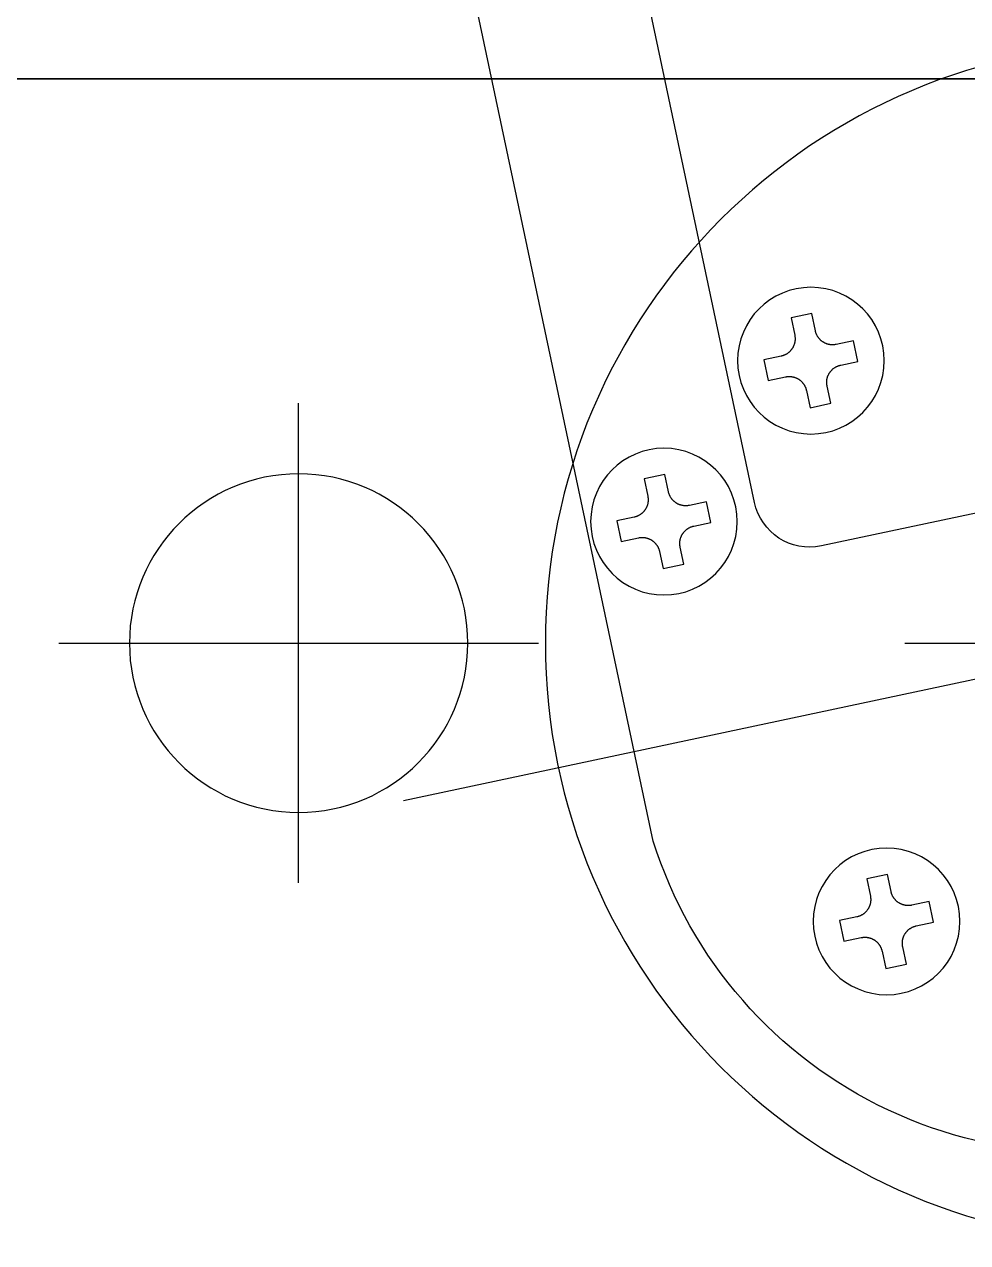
# Model space of a CAD drawing. Extents: x -668440 to 1010955, y -1678500 to 210463.
# Drawn here: x -629674 to -629005, y -896994 to -896130 of the extents above; entities that cross this region are included whole.
import ezdxf

# ---------------------------------------------------------------- set-up
doc = ezdxf.new("R2010")
doc.units = 0
doc.header["$MEASUREMENT"] = 0
doc.layers.get('0').update_dxf_attribs({"color": 3, "linetype": 'CONTINUOUS'})
for name, color, linetype in [('BOLT', 4, 'CONTINUOUS'), ('C400-R22-6M22_d', 7, 'CONTINUOUS'), ('chole', 7, 'CONTINUOUS'), ('cwr_d', 7, 'CONTINUOUS'), ('注記', 3, 'CONTINUOUS')]:
    doc.layers.add(name, color=color, linetype=linetype)

# ---------------------------------------------------------------- blocks, each defined once
blk = doc.blocks.new('tc02')
at = {"layer": '注記', "color": 4, "linetype": 'Continuous'}
for p, q in [((-18625.21, 32799.867), (-18623.71, 32799.867)), ((-18625.21, 32798.617), (-18625.21, 32799.867)), ((-18623.71, 32799.867), (-18623.71, 32798.617)), ((-18625.306, 32798.138), (-18625.294, 32798.167)), ((-18625.294, 32798.167), (-18625.283, 32798.196)), ((-18625.283, 32798.196), (-18625.273, 32798.225)), ((-18625.273, 32798.225), (-18625.264, 32798.254)), ((-18625.264, 32798.254), (-18625.256, 32798.283)), ((-18625.256, 32798.283), (-18625.248, 32798.313)), ((-18625.248, 32798.313), (-18625.241, 32798.343)), ((-18625.241, 32798.343), (-18625.234, 32798.373)), ((-18625.234, 32798.373), (-18625.229, 32798.403)), ((-18625.229, 32798.403), (-18625.224, 32798.434)), ((-18625.224, 32798.434), (-18625.22, 32798.464)), ((-18625.22, 32798.464), (-18625.216, 32798.494)), ((-18625.216, 32798.494), (-18625.214, 32798.525)), ((-18625.214, 32798.525), (-18625.212, 32798.556)), ((-18625.212, 32798.556), (-18625.211, 32798.586)), ((-18625.211, 32798.586), (-18625.21, 32798.617)), ((-18623.71, 32798.617), (-18623.71, 32798.586)), ((-18623.71, 32798.586), (-18623.709, 32798.556)), ((-18623.709, 32798.556), (-18623.707, 32798.525)), ((-18623.707, 32798.525), (-18623.704, 32798.494)), ((-18623.704, 32798.494), (-18623.701, 32798.464)), ((-18623.701, 32798.464), (-18623.697, 32798.434)), ((-18623.697, 32798.434), (-18623.692, 32798.403)), ((-18623.692, 32798.403), (-18623.686, 32798.373)), ((-18623.686, 32798.373), (-18623.68, 32798.343)), ((-18623.68, 32798.343), (-18623.673, 32798.313)), ((-18623.673, 32798.313), (-18623.665, 32798.283)), ((-18623.665, 32798.283), (-18623.657, 32798.254)), ((-18623.657, 32798.254), (-18623.647, 32798.225)), ((-18623.647, 32798.225), (-18623.637, 32798.196)), ((-18623.637, 32798.196), (-18623.627, 32798.167)), ((-18623.627, 32798.167), (-18623.615, 32798.138)), ((-18627.71, 32795.867), (-18627.71, 32797.367)), ((-18627.71, 32797.367), (-18626.46, 32797.367)), ((-18626.46, 32797.367), (-18626.43, 32797.367)), ((-18626.43, 32797.367), (-18626.399, 32797.368)), ((-18626.399, 32797.368), (-18626.368, 32797.37)), ((-18626.368, 32797.37), (-18626.338, 32797.373)), ((-18626.338, 32797.373), (-18626.307, 32797.376)), ((-18626.307, 32797.376), (-18626.277, 32797.38)), ((-18626.277, 32797.38), (-18626.247, 32797.385)), ((-18626.247, 32797.385), (-18626.216, 32797.391)), ((-18626.216, 32797.391), (-18626.187, 32797.397)), ((-18626.187, 32797.397), (-18626.157, 32797.404)), ((-18626.157, 32797.404), (-18626.127, 32797.412)), ((-18626.127, 32797.412), (-18626.097, 32797.421)), ((-18626.097, 32797.421), (-18626.068, 32797.43)), ((-18626.068, 32797.43), (-18626.039, 32797.44)), ((-18626.039, 32797.44), (-18626.01, 32797.45)), ((-18626.01, 32797.45), (-18625.982, 32797.462)), ((-18625.982, 32797.462), (-18625.954, 32797.474)), ((-18625.954, 32797.474), (-18625.926, 32797.487)), ((-18625.926, 32797.487), (-18625.898, 32797.5)), ((-18625.898, 32797.5), (-18625.871, 32797.514)), ((-18625.871, 32797.514), (-18625.844, 32797.529)), ((-18625.844, 32797.529), (-18625.818, 32797.545)), ((-18625.818, 32797.545), (-18625.792, 32797.561)), ((-18625.792, 32797.561), (-18625.766, 32797.577)), ((-18625.766, 32797.577), (-18625.741, 32797.595)), ((-18625.741, 32797.595), (-18625.716, 32797.613)), ((-18625.716, 32797.613), (-18625.691, 32797.631)), ((-18625.691, 32797.631), (-18625.667, 32797.65)), ((-18625.667, 32797.65), (-18625.644, 32797.67)), ((-18625.644, 32797.67), (-18625.621, 32797.69)), ((-18625.621, 32797.69), (-18625.598, 32797.711)), ((-18625.598, 32797.711), (-18625.576, 32797.733)), ((-18625.576, 32797.733), (-18625.555, 32797.755)), ((-18625.555, 32797.755), (-18625.534, 32797.777)), ((-18625.534, 32797.777), (-18625.514, 32797.8)), ((-18625.514, 32797.8), (-18625.494, 32797.824)), ((-18625.494, 32797.824), (-18625.475, 32797.848)), ((-18625.475, 32797.848), (-18625.456, 32797.872)), ((-18625.456, 32797.872), (-18625.438, 32797.897)), ((-18625.438, 32797.897), (-18625.421, 32797.922)), ((-18625.421, 32797.922), (-18625.404, 32797.948)), ((-18625.404, 32797.948), (-18625.388, 32797.974)), ((-18625.388, 32797.974), (-18625.373, 32798.001)), ((-18625.373, 32798.001), (-18625.358, 32798.028)), ((-18625.358, 32798.028), (-18625.344, 32798.055)), ((-18625.344, 32798.055), (-18625.33, 32798.082)), ((-18625.33, 32798.082), (-18625.318, 32798.11)), ((-18625.318, 32798.11), (-18625.306, 32798.138)), ((-18623.615, 32798.138), (-18623.603, 32798.11)), ((-18623.603, 32798.11), (-18623.591, 32798.082)), ((-18623.591, 32798.082), (-18623.577, 32798.055)), ((-18623.577, 32798.055), (-18623.563, 32798.028)), ((-18623.563, 32798.028), (-18623.548, 32798.001)), ((-18623.548, 32798.001), (-18623.533, 32797.974)), ((-18623.533, 32797.974), (-18623.517, 32797.948)), ((-18623.517, 32797.948), (-18623.5, 32797.922)), ((-18623.5, 32797.922), (-18623.483, 32797.897)), ((-18623.483, 32797.897), (-18623.465, 32797.872)), ((-18623.465, 32797.872), (-18623.446, 32797.848)), ((-18623.446, 32797.848), (-18623.427, 32797.824)), ((-18623.427, 32797.824), (-18623.407, 32797.8)), ((-18623.407, 32797.8), (-18623.387, 32797.777)), ((-18623.387, 32797.777), (-18623.366, 32797.755)), ((-18623.366, 32797.755), (-18623.344, 32797.733)), ((-18623.344, 32797.733), (-18623.322, 32797.711)), ((-18623.322, 32797.711), (-18623.3, 32797.69)), ((-18623.3, 32797.69), (-18623.277, 32797.67)), ((-18623.277, 32797.67), (-18623.254, 32797.65)), ((-18623.254, 32797.65), (-18623.229, 32797.631)), ((-18623.229, 32797.631), (-18623.205, 32797.613)), ((-18623.205, 32797.613), (-18623.18, 32797.595)), ((-18623.18, 32797.595), (-18623.155, 32797.577)), ((-18623.155, 32797.577), (-18623.129, 32797.561)), ((-18623.129, 32797.561), (-18623.103, 32797.545)), ((-18623.103, 32797.545), (-18623.077, 32797.529)), ((-18623.077, 32797.529), (-18623.05, 32797.514)), ((-18623.05, 32797.514), (-18623.023, 32797.5)), ((-18623.023, 32797.5), (-18622.995, 32797.487)), ((-18622.995, 32797.487), (-18622.967, 32797.474)), ((-18622.967, 32797.474), (-18622.939, 32797.462)), ((-18622.939, 32797.462), (-18622.91, 32797.45)), ((-18622.91, 32797.45), (-18622.882, 32797.44)), ((-18622.882, 32797.44), (-18622.853, 32797.43)), ((-18622.853, 32797.43), (-18622.823, 32797.421)), ((-18622.823, 32797.421), (-18622.794, 32797.412)), ((-18622.794, 32797.412), (-18622.764, 32797.404)), ((-18622.764, 32797.404), (-18622.734, 32797.397)), ((-18622.734, 32797.397), (-18622.704, 32797.391)), ((-18622.704, 32797.391), (-18622.674, 32797.385)), ((-18622.674, 32797.385), (-18622.644, 32797.38)), ((-18622.644, 32797.38), (-18622.613, 32797.376)), ((-18622.613, 32797.376), (-18622.583, 32797.373)), ((-18622.583, 32797.373), (-18622.552, 32797.37)), ((-18622.552, 32797.37), (-18622.522, 32797.368)), ((-18622.522, 32797.368), (-18622.491, 32797.367)), ((-18622.491, 32797.367), (-18622.46, 32797.367)), ((-18622.46, 32797.367), (-18621.21, 32797.367)), ((-18621.21, 32797.367), (-18621.21, 32795.867)), ((-18626.46, 32795.867), (-18627.71, 32795.867)), ((-18626.43, 32795.866), (-18626.46, 32795.867)), ((-18626.399, 32795.865), (-18626.43, 32795.866)), ((-18626.368, 32795.863), (-18626.399, 32795.865)), ((-18626.338, 32795.861), (-18626.368, 32795.863)), ((-18626.307, 32795.857), (-18626.338, 32795.861)), ((-18626.277, 32795.853), (-18626.307, 32795.857)), ((-18626.247, 32795.848), (-18626.277, 32795.853)), ((-18626.216, 32795.843), (-18626.247, 32795.848)), ((-18626.187, 32795.836), (-18626.216, 32795.843)), ((-18626.157, 32795.829), (-18626.187, 32795.836)), ((-18626.127, 32795.821), (-18626.157, 32795.829)), ((-18626.097, 32795.813), (-18626.127, 32795.821)), ((-18626.068, 32795.804), (-18626.097, 32795.813)), ((-18626.039, 32795.794), (-18626.068, 32795.804)), ((-18626.01, 32795.783), (-18626.039, 32795.794)), ((-18625.982, 32795.771), (-18626.01, 32795.783)), ((-18625.954, 32795.759), (-18625.982, 32795.771)), ((-18625.926, 32795.747), (-18625.954, 32795.759)), ((-18625.898, 32795.733), (-18625.926, 32795.747)), ((-18625.871, 32795.719), (-18625.898, 32795.733)), ((-18625.844, 32795.704), (-18625.871, 32795.719)), ((-18625.818, 32795.689), (-18625.844, 32795.704)), ((-18625.792, 32795.673), (-18625.818, 32795.689)), ((-18625.766, 32795.656), (-18625.792, 32795.673)), ((-18625.741, 32795.639), (-18625.766, 32795.656)), ((-18625.716, 32795.621), (-18625.741, 32795.639)), ((-18625.691, 32795.602), (-18625.716, 32795.621)), ((-18625.667, 32795.583), (-18625.691, 32795.602)), ((-18625.644, 32795.563), (-18625.667, 32795.583)), ((-18625.621, 32795.543), (-18625.644, 32795.563)), ((-18623.277, 32795.563), (-18623.3, 32795.543)), ((-18623.254, 32795.583), (-18623.277, 32795.563)), ((-18623.23, 32795.602), (-18623.254, 32795.583)), ((-18623.205, 32795.621), (-18623.23, 32795.602)), ((-18623.18, 32795.639), (-18623.205, 32795.621)), ((-18623.155, 32795.656), (-18623.18, 32795.639)), ((-18623.129, 32795.673), (-18623.155, 32795.656)), ((-18623.103, 32795.689), (-18623.129, 32795.673)), ((-18623.077, 32795.704), (-18623.103, 32795.689)), ((-18623.05, 32795.719), (-18623.077, 32795.704)), ((-18623.023, 32795.733), (-18623.05, 32795.719)), ((-18622.995, 32795.747), (-18623.023, 32795.733)), ((-18622.967, 32795.759), (-18622.995, 32795.747)), ((-18622.939, 32795.771), (-18622.967, 32795.759)), ((-18622.91, 32795.783), (-18622.939, 32795.771)), ((-18622.882, 32795.794), (-18622.91, 32795.783)), ((-18622.853, 32795.804), (-18622.882, 32795.794)), ((-18622.823, 32795.813), (-18622.853, 32795.804)), ((-18622.794, 32795.821), (-18622.823, 32795.813)), ((-18622.764, 32795.829), (-18622.794, 32795.821)), ((-18622.734, 32795.836), (-18622.764, 32795.829)), ((-18622.704, 32795.843), (-18622.734, 32795.836)), ((-18622.674, 32795.848), (-18622.704, 32795.843)), ((-18622.644, 32795.853), (-18622.674, 32795.848)), ((-18622.613, 32795.857), (-18622.644, 32795.853)), ((-18622.583, 32795.861), (-18622.613, 32795.857)), ((-18622.552, 32795.863), (-18622.583, 32795.861)), ((-18622.522, 32795.865), (-18622.552, 32795.863)), ((-18622.491, 32795.866), (-18622.522, 32795.865)), ((-18622.46, 32795.867), (-18622.491, 32795.866)), ((-18621.21, 32795.867), (-18622.46, 32795.867)), ((-18625.598, 32795.522), (-18625.621, 32795.543)), ((-18625.576, 32795.5), (-18625.598, 32795.522)), ((-18625.555, 32795.479), (-18625.576, 32795.5)), ((-18625.534, 32795.456), (-18625.555, 32795.479)), ((-18625.514, 32795.433), (-18625.534, 32795.456)), ((-18625.494, 32795.409), (-18625.514, 32795.433)), ((-18625.475, 32795.386), (-18625.494, 32795.409)), ((-18625.456, 32795.361), (-18625.475, 32795.386)), ((-18625.438, 32795.336), (-18625.456, 32795.361)), ((-18625.421, 32795.311), (-18625.438, 32795.336)), ((-18625.404, 32795.285), (-18625.421, 32795.311)), ((-18625.388, 32795.259), (-18625.404, 32795.285)), ((-18625.373, 32795.233), (-18625.388, 32795.259)), ((-18625.358, 32795.206), (-18625.373, 32795.233)), ((-18625.344, 32795.178), (-18625.358, 32795.206)), ((-18625.33, 32795.151), (-18625.344, 32795.178)), ((-18625.318, 32795.123), (-18625.33, 32795.151)), ((-18625.306, 32795.095), (-18625.318, 32795.123)), ((-18625.294, 32795.066), (-18625.306, 32795.095)), ((-18625.283, 32795.038), (-18625.294, 32795.066)), ((-18625.273, 32795.008), (-18625.283, 32795.038)), ((-18625.264, 32794.979), (-18625.273, 32795.008)), ((-18625.256, 32794.95), (-18625.264, 32794.979)), ((-18625.248, 32794.92), (-18625.256, 32794.95)), ((-18625.241, 32794.89), (-18625.248, 32794.92)), ((-18625.234, 32794.86), (-18625.241, 32794.89)), ((-18625.229, 32794.83), (-18625.234, 32794.86)), ((-18625.224, 32794.8), (-18625.229, 32794.83)), ((-18625.22, 32794.769), (-18625.224, 32794.8)), ((-18625.216, 32794.739), (-18625.22, 32794.769)), ((-18625.214, 32794.708), (-18625.216, 32794.739)), ((-18625.212, 32794.678), (-18625.214, 32794.708)), ((-18623.707, 32794.708), (-18623.709, 32794.678)), ((-18623.704, 32794.739), (-18623.707, 32794.708)), ((-18623.701, 32794.769), (-18623.704, 32794.739)), ((-18623.697, 32794.8), (-18623.701, 32794.769)), ((-18623.692, 32794.83), (-18623.697, 32794.8)), ((-18623.687, 32794.86), (-18623.692, 32794.83)), ((-18623.68, 32794.89), (-18623.687, 32794.86)), ((-18623.673, 32794.92), (-18623.68, 32794.89)), ((-18623.665, 32794.95), (-18623.673, 32794.92)), ((-18623.657, 32794.979), (-18623.665, 32794.95)), ((-18623.647, 32795.008), (-18623.657, 32794.979)), ((-18623.637, 32795.038), (-18623.647, 32795.008)), ((-18623.627, 32795.066), (-18623.637, 32795.038)), ((-18623.615, 32795.095), (-18623.627, 32795.066)), ((-18623.603, 32795.123), (-18623.615, 32795.095)), ((-18623.591, 32795.151), (-18623.603, 32795.123)), ((-18623.577, 32795.178), (-18623.591, 32795.151)), ((-18623.563, 32795.206), (-18623.577, 32795.178)), ((-18623.548, 32795.233), (-18623.563, 32795.206)), ((-18623.533, 32795.259), (-18623.548, 32795.233)), ((-18623.517, 32795.285), (-18623.533, 32795.259)), ((-18623.5, 32795.311), (-18623.517, 32795.285)), ((-18623.483, 32795.336), (-18623.5, 32795.311)), ((-18623.465, 32795.361), (-18623.483, 32795.336)), ((-18623.446, 32795.386), (-18623.465, 32795.361)), ((-18623.427, 32795.409), (-18623.446, 32795.386)), ((-18623.407, 32795.433), (-18623.427, 32795.409)), ((-18623.387, 32795.456), (-18623.407, 32795.433)), ((-18623.366, 32795.479), (-18623.387, 32795.456)), ((-18623.344, 32795.5), (-18623.366, 32795.479)), ((-18623.322, 32795.522), (-18623.344, 32795.5)), ((-18623.3, 32795.543), (-18623.322, 32795.522)), ((-18625.211, 32794.647), (-18625.212, 32794.678)), ((-18625.21, 32794.617), (-18625.211, 32794.647)), ((-18625.21, 32793.367), (-18625.21, 32794.617)), ((-18623.709, 32794.678), (-18623.71, 32794.647)), ((-18623.71, 32794.647), (-18623.71, 32794.617)), ((-18623.71, 32794.617), (-18623.71, 32793.367)), ((-18623.71, 32793.367), (-18625.21, 32793.367)), ((-18639.46, 32787.617), (-18639.46, 32677.617)), ((-18634.772, 32768.867), (-18633.272, 32768.867)), ((-18634.772, 32767.617), (-18634.772, 32768.867)), ((-18633.272, 32768.867), (-18633.272, 32767.617)), ((-18610.086, 32769.617), (-18623.46, 32769.617)), ((-18634.905, 32767.055), (-18634.892, 32767.082)), ((-18634.892, 32767.082), (-18634.879, 32767.11)), ((-18634.879, 32767.11), (-18634.867, 32767.138)), ((-18634.867, 32767.138), (-18634.855, 32767.167)), ((-18634.855, 32767.167), (-18634.845, 32767.196)), ((-18634.845, 32767.196), (-18634.835, 32767.225)), ((-18634.835, 32767.225), (-18634.825, 32767.254)), ((-18634.825, 32767.254), (-18634.817, 32767.283)), ((-18634.817, 32767.283), (-18634.809, 32767.313)), ((-18634.809, 32767.313), (-18634.802, 32767.343)), ((-18634.802, 32767.343), (-18634.796, 32767.373)), ((-18634.796, 32767.373), (-18634.79, 32767.403)), ((-18634.79, 32767.403), (-18634.785, 32767.434)), ((-18634.785, 32767.434), (-18634.781, 32767.464)), ((-18634.781, 32767.464), (-18634.778, 32767.494)), ((-18634.778, 32767.494), (-18634.775, 32767.525)), ((-18634.775, 32767.525), (-18634.773, 32767.556)), ((-18634.773, 32767.556), (-18634.772, 32767.586)), ((-18634.772, 32767.586), (-18634.772, 32767.617)), ((-18633.272, 32767.617), (-18633.271, 32767.586)), ((-18633.271, 32767.586), (-18633.27, 32767.556)), ((-18633.27, 32767.556), (-18633.268, 32767.525)), ((-18633.268, 32767.525), (-18633.266, 32767.494)), ((-18633.266, 32767.494), (-18633.262, 32767.464)), ((-18633.262, 32767.464), (-18633.258, 32767.434)), ((-18633.258, 32767.434), (-18633.253, 32767.403)), ((-18633.253, 32767.403), (-18633.248, 32767.373)), ((-18633.248, 32767.373), (-18633.241, 32767.343)), ((-18633.241, 32767.343), (-18633.234, 32767.313)), ((-18633.234, 32767.313), (-18633.226, 32767.283)), ((-18633.226, 32767.283), (-18633.218, 32767.254)), ((-18633.218, 32767.254), (-18633.209, 32767.225)), ((-18633.209, 32767.225), (-18633.199, 32767.196)), ((-18633.199, 32767.196), (-18633.188, 32767.167)), ((-18633.188, 32767.167), (-18633.177, 32767.138)), ((-18633.177, 32767.138), (-18633.165, 32767.11)), ((-18633.165, 32767.11), (-18633.152, 32767.082)), ((-18633.152, 32767.082), (-18633.138, 32767.055)), ((-18637.272, 32764.867), (-18637.272, 32766.367)), ((-18637.272, 32766.367), (-18636.022, 32766.367)), ((-18636.022, 32766.367), (-18635.991, 32766.367)), ((-18635.991, 32766.367), (-18635.96, 32766.368)), ((-18635.96, 32766.368), (-18635.93, 32766.37)), ((-18635.93, 32766.37), (-18635.899, 32766.373)), ((-18635.899, 32766.373), (-18635.869, 32766.376)), ((-18635.869, 32766.376), (-18635.838, 32766.38)), ((-18635.838, 32766.38), (-18635.808, 32766.385)), ((-18635.808, 32766.385), (-18635.778, 32766.391)), ((-18635.778, 32766.391), (-18635.748, 32766.397)), ((-18635.748, 32766.397), (-18635.718, 32766.404)), ((-18635.718, 32766.404), (-18635.688, 32766.412)), ((-18635.688, 32766.412), (-18635.659, 32766.421)), ((-18635.659, 32766.421), (-18635.629, 32766.43)), ((-18635.629, 32766.43), (-18635.601, 32766.44)), ((-18635.601, 32766.44), (-18635.572, 32766.45)), ((-18635.572, 32766.45), (-18635.543, 32766.462)), ((-18635.543, 32766.462), (-18635.515, 32766.474)), ((-18635.515, 32766.474), (-18635.487, 32766.487)), ((-18635.487, 32766.487), (-18635.46, 32766.5)), ((-18635.46, 32766.5), (-18635.432, 32766.514)), ((-18635.432, 32766.514), (-18635.405, 32766.529)), ((-18635.405, 32766.529), (-18635.379, 32766.544)), ((-18635.379, 32766.544), (-18635.353, 32766.561)), ((-18635.353, 32766.561), (-18635.327, 32766.577)), ((-18635.327, 32766.577), (-18635.302, 32766.595)), ((-18635.302, 32766.595), (-18635.277, 32766.613)), ((-18635.277, 32766.613), (-18635.252, 32766.631)), ((-18635.252, 32766.631), (-18635.229, 32766.65)), ((-18635.229, 32766.65), (-18635.205, 32766.67)), ((-18635.205, 32766.67), (-18635.182, 32766.69)), ((-18635.182, 32766.69), (-18635.16, 32766.711)), ((-18635.16, 32766.711), (-18635.138, 32766.733)), ((-18635.138, 32766.733), (-18635.116, 32766.755)), ((-18635.116, 32766.755), (-18635.095, 32766.777)), ((-18635.095, 32766.777), (-18635.075, 32766.8)), ((-18635.075, 32766.8), (-18635.055, 32766.824)), ((-18635.055, 32766.824), (-18635.036, 32766.848)), ((-18635.036, 32766.848), (-18635.018, 32766.872)), ((-18635.018, 32766.872), (-18635, 32766.897)), ((-18635, 32766.897), (-18634.982, 32766.922)), ((-18634.982, 32766.922), (-18634.965, 32766.948)), ((-18634.965, 32766.948), (-18634.949, 32766.974)), ((-18634.949, 32766.974), (-18634.934, 32767.001)), ((-18634.934, 32767.001), (-18634.919, 32767.028)), ((-18634.919, 32767.028), (-18634.905, 32767.055)), ((-18633.138, 32767.055), (-18633.124, 32767.028)), ((-18633.124, 32767.028), (-18633.109, 32767.001)), ((-18633.109, 32767.001), (-18633.094, 32766.974)), ((-18633.094, 32766.974), (-18633.078, 32766.948)), ((-18633.078, 32766.948), (-18633.061, 32766.922)), ((-18633.061, 32766.922), (-18633.044, 32766.897)), ((-18633.044, 32766.897), (-18633.026, 32766.872)), ((-18633.026, 32766.872), (-18633.007, 32766.848)), ((-18633.007, 32766.848), (-18632.988, 32766.824)), ((-18632.988, 32766.824), (-18632.968, 32766.8)), ((-18632.968, 32766.8), (-18632.948, 32766.777)), ((-18632.948, 32766.777), (-18632.927, 32766.755)), ((-18632.927, 32766.755), (-18632.906, 32766.733)), ((-18632.906, 32766.733), (-18632.884, 32766.711)), ((-18632.884, 32766.711), (-18632.861, 32766.69)), ((-18632.861, 32766.69), (-18632.838, 32766.67)), ((-18632.838, 32766.67), (-18632.815, 32766.65)), ((-18632.815, 32766.65), (-18632.791, 32766.631)), ((-18632.791, 32766.631), (-18632.766, 32766.613)), ((-18632.766, 32766.613), (-18632.742, 32766.595)), ((-18632.742, 32766.595), (-18632.716, 32766.577)), ((-18632.716, 32766.577), (-18632.69, 32766.561)), ((-18632.69, 32766.561), (-18632.664, 32766.544)), ((-18632.664, 32766.544), (-18632.638, 32766.529)), ((-18632.638, 32766.529), (-18632.611, 32766.514)), ((-18632.611, 32766.514), (-18632.584, 32766.5)), ((-18632.584, 32766.5), (-18632.556, 32766.487)), ((-18632.556, 32766.487), (-18632.528, 32766.474)), ((-18632.528, 32766.474), (-18632.5, 32766.462)), ((-18632.5, 32766.462), (-18632.472, 32766.45)), ((-18632.472, 32766.45), (-18632.443, 32766.44)), ((-18632.443, 32766.44), (-18632.414, 32766.43)), ((-18632.414, 32766.43), (-18632.385, 32766.421)), ((-18632.385, 32766.421), (-18632.355, 32766.412)), ((-18632.355, 32766.412), (-18632.325, 32766.404)), ((-18632.325, 32766.404), (-18632.296, 32766.397)), ((-18632.296, 32766.397), (-18632.266, 32766.391)), ((-18632.266, 32766.391), (-18632.235, 32766.385)), ((-18632.235, 32766.385), (-18632.205, 32766.38)), ((-18632.205, 32766.38), (-18632.175, 32766.376)), ((-18632.175, 32766.376), (-18632.144, 32766.373)), ((-18632.144, 32766.373), (-18632.114, 32766.37)), ((-18632.114, 32766.37), (-18632.083, 32766.368)), ((-18632.083, 32766.368), (-18632.052, 32766.367)), ((-18632.052, 32766.367), (-18632.022, 32766.367)), ((-18632.022, 32766.367), (-18630.772, 32766.367)), ((-18630.772, 32766.367), (-18630.772, 32764.867)), ((-18627.46, 32765.617), (-18627.46, 32675.617)), ((-18636.022, 32764.867), (-18637.272, 32764.867)), ((-18635.991, 32764.866), (-18636.022, 32764.867)), ((-18635.96, 32764.865), (-18635.991, 32764.866)), ((-18635.93, 32764.863), (-18635.96, 32764.865)), ((-18635.899, 32764.861), (-18635.93, 32764.863)), ((-18635.869, 32764.857), (-18635.899, 32764.861)), ((-18635.838, 32764.853), (-18635.869, 32764.857)), ((-18635.808, 32764.848), (-18635.838, 32764.853)), ((-18635.778, 32764.843), (-18635.808, 32764.848)), ((-18635.748, 32764.836), (-18635.778, 32764.843)), ((-18635.718, 32764.829), (-18635.748, 32764.836)), ((-18635.688, 32764.821), (-18635.718, 32764.829)), ((-18635.659, 32764.813), (-18635.688, 32764.821)), ((-18635.629, 32764.804), (-18635.659, 32764.813)), ((-18635.601, 32764.794), (-18635.629, 32764.804)), ((-18635.572, 32764.783), (-18635.601, 32764.794)), ((-18635.543, 32764.771), (-18635.572, 32764.783)), ((-18635.515, 32764.759), (-18635.543, 32764.771)), ((-18635.487, 32764.747), (-18635.515, 32764.759)), ((-18635.46, 32764.733), (-18635.487, 32764.747)), ((-18635.432, 32764.719), (-18635.46, 32764.733)), ((-18635.405, 32764.704), (-18635.432, 32764.719)), ((-18635.379, 32764.689), (-18635.405, 32764.704)), ((-18635.353, 32764.673), (-18635.379, 32764.689)), ((-18635.327, 32764.656), (-18635.353, 32764.673)), ((-18635.302, 32764.639), (-18635.327, 32764.656)), ((-18635.277, 32764.621), (-18635.302, 32764.639)), ((-18635.252, 32764.602), (-18635.277, 32764.621)), ((-18635.229, 32764.583), (-18635.252, 32764.602)), ((-18635.205, 32764.563), (-18635.229, 32764.583)), ((-18635.182, 32764.543), (-18635.205, 32764.563)), ((-18635.16, 32764.522), (-18635.182, 32764.543)), ((-18635.138, 32764.5), (-18635.16, 32764.522)), ((-18635.116, 32764.478), (-18635.138, 32764.5)), ((-18635.095, 32764.456), (-18635.116, 32764.478)), ((-18632.927, 32764.478), (-18632.948, 32764.456)), ((-18632.906, 32764.5), (-18632.927, 32764.478)), ((-18632.884, 32764.522), (-18632.906, 32764.5)), ((-18632.861, 32764.543), (-18632.884, 32764.522)), ((-18632.838, 32764.563), (-18632.861, 32764.543)), ((-18632.815, 32764.583), (-18632.838, 32764.563)), ((-18632.791, 32764.602), (-18632.815, 32764.583)), ((-18632.766, 32764.621), (-18632.791, 32764.602)), ((-18632.742, 32764.639), (-18632.766, 32764.621)), ((-18632.716, 32764.656), (-18632.742, 32764.639)), ((-18632.69, 32764.673), (-18632.716, 32764.656)), ((-18632.664, 32764.689), (-18632.69, 32764.673)), ((-18632.638, 32764.704), (-18632.664, 32764.689)), ((-18632.611, 32764.719), (-18632.638, 32764.704)), ((-18632.584, 32764.733), (-18632.611, 32764.719)), ((-18632.556, 32764.747), (-18632.584, 32764.733)), ((-18632.528, 32764.759), (-18632.556, 32764.747)), ((-18632.5, 32764.771), (-18632.528, 32764.759)), ((-18632.472, 32764.783), (-18632.5, 32764.771)), ((-18632.443, 32764.794), (-18632.472, 32764.783)), ((-18632.414, 32764.804), (-18632.443, 32764.794)), ((-18632.385, 32764.813), (-18632.414, 32764.804)), ((-18632.355, 32764.821), (-18632.385, 32764.813)), ((-18632.326, 32764.829), (-18632.355, 32764.821)), ((-18632.296, 32764.836), (-18632.326, 32764.829)), ((-18632.266, 32764.843), (-18632.296, 32764.836)), ((-18632.235, 32764.848), (-18632.266, 32764.843)), ((-18632.205, 32764.853), (-18632.235, 32764.848)), ((-18632.175, 32764.857), (-18632.205, 32764.853)), ((-18632.144, 32764.861), (-18632.175, 32764.857)), ((-18632.114, 32764.863), (-18632.144, 32764.861)), ((-18632.083, 32764.865), (-18632.114, 32764.863)), ((-18632.052, 32764.866), (-18632.083, 32764.865)), ((-18632.022, 32764.867), (-18632.052, 32764.866)), ((-18630.772, 32764.867), (-18632.022, 32764.867)), ((-18635.075, 32764.433), (-18635.095, 32764.456)), ((-18635.055, 32764.409), (-18635.075, 32764.433)), ((-18635.036, 32764.386), (-18635.055, 32764.409)), ((-18635.018, 32764.361), (-18635.036, 32764.386)), ((-18635, 32764.336), (-18635.018, 32764.361)), ((-18634.982, 32764.311), (-18635, 32764.336)), ((-18634.965, 32764.285), (-18634.982, 32764.311)), ((-18634.949, 32764.259), (-18634.965, 32764.285)), ((-18634.934, 32764.233), (-18634.949, 32764.259)), ((-18634.919, 32764.206), (-18634.934, 32764.233)), ((-18634.905, 32764.178), (-18634.919, 32764.206)), ((-18634.892, 32764.151), (-18634.905, 32764.178)), ((-18634.879, 32764.123), (-18634.892, 32764.151)), ((-18634.867, 32764.095), (-18634.879, 32764.123)), ((-18634.855, 32764.066), (-18634.867, 32764.095)), ((-18634.845, 32764.038), (-18634.855, 32764.066)), ((-18634.835, 32764.008), (-18634.845, 32764.038)), ((-18634.825, 32763.979), (-18634.835, 32764.008)), ((-18634.817, 32763.95), (-18634.825, 32763.979)), ((-18634.809, 32763.92), (-18634.817, 32763.95)), ((-18634.802, 32763.89), (-18634.809, 32763.92)), ((-18634.796, 32763.86), (-18634.802, 32763.89)), ((-18634.79, 32763.83), (-18634.796, 32763.86)), ((-18634.785, 32763.8), (-18634.79, 32763.83)), ((-18634.781, 32763.769), (-18634.785, 32763.8)), ((-18634.778, 32763.739), (-18634.781, 32763.769)), ((-18634.775, 32763.708), (-18634.778, 32763.739)), ((-18634.773, 32763.678), (-18634.775, 32763.708)), ((-18634.772, 32763.647), (-18634.773, 32763.678)), ((-18634.772, 32763.617), (-18634.772, 32763.647)), ((-18634.772, 32762.367), (-18634.772, 32763.617)), ((-18633.271, 32763.647), (-18633.272, 32763.617)), ((-18633.272, 32763.617), (-18633.272, 32762.367)), ((-18633.27, 32763.678), (-18633.271, 32763.647)), ((-18633.268, 32763.708), (-18633.27, 32763.678)), ((-18633.266, 32763.739), (-18633.268, 32763.708)), ((-18633.262, 32763.769), (-18633.266, 32763.739)), ((-18633.258, 32763.8), (-18633.262, 32763.769)), ((-18633.253, 32763.83), (-18633.258, 32763.8)), ((-18633.248, 32763.86), (-18633.253, 32763.83)), ((-18633.241, 32763.89), (-18633.248, 32763.86)), ((-18633.234, 32763.92), (-18633.241, 32763.89)), ((-18633.226, 32763.95), (-18633.234, 32763.92)), ((-18633.218, 32763.979), (-18633.226, 32763.95)), ((-18633.209, 32764.008), (-18633.218, 32763.979)), ((-18633.199, 32764.038), (-18633.209, 32764.008)), ((-18633.188, 32764.066), (-18633.199, 32764.038)), ((-18633.177, 32764.095), (-18633.188, 32764.066)), ((-18633.165, 32764.123), (-18633.177, 32764.095)), ((-18633.152, 32764.151), (-18633.165, 32764.123)), ((-18633.138, 32764.178), (-18633.152, 32764.151)), ((-18633.124, 32764.206), (-18633.138, 32764.178)), ((-18633.109, 32764.233), (-18633.124, 32764.206)), ((-18633.094, 32764.259), (-18633.109, 32764.233)), ((-18633.078, 32764.285), (-18633.094, 32764.259)), ((-18633.061, 32764.311), (-18633.078, 32764.285)), ((-18633.044, 32764.336), (-18633.061, 32764.311)), ((-18633.026, 32764.361), (-18633.044, 32764.336)), ((-18633.007, 32764.386), (-18633.026, 32764.361)), ((-18632.988, 32764.409), (-18633.007, 32764.386)), ((-18632.968, 32764.433), (-18632.988, 32764.409)), ((-18632.948, 32764.456), (-18632.968, 32764.433)), ((-18633.272, 32762.367), (-18634.772, 32762.367)), ((-18622.21, 32759.867), (-18620.71, 32759.867)), ((-18622.21, 32758.617), (-18622.21, 32759.867)), ((-18620.71, 32759.867), (-18620.71, 32758.617)), ((-18622.229, 32758.403), (-18622.224, 32758.434)), ((-18622.224, 32758.434), (-18622.22, 32758.464)), ((-18622.22, 32758.464), (-18622.216, 32758.494)), ((-18622.216, 32758.494), (-18622.214, 32758.525)), ((-18622.214, 32758.525), (-18622.212, 32758.556)), ((-18622.212, 32758.556), (-18622.211, 32758.586)), ((-18622.211, 32758.586), (-18622.21, 32758.617)), ((-18620.71, 32758.617), (-18620.71, 32758.586)), ((-18620.71, 32758.586), (-18620.709, 32758.556)), ((-18620.709, 32758.556), (-18620.707, 32758.525)), ((-18620.707, 32758.525), (-18620.704, 32758.494)), ((-18620.704, 32758.494), (-18620.701, 32758.464)), ((-18620.701, 32758.464), (-18620.697, 32758.434)), ((-18620.697, 32758.434), (-18620.692, 32758.403)), ((-18622.818, 32757.544), (-18622.792, 32757.561)), ((-18622.792, 32757.561), (-18622.766, 32757.577)), ((-18622.766, 32757.577), (-18622.741, 32757.595)), ((-18622.741, 32757.595), (-18622.716, 32757.613)), ((-18622.716, 32757.613), (-18622.691, 32757.631)), ((-18622.691, 32757.631), (-18622.667, 32757.65)), ((-18622.667, 32757.65), (-18622.644, 32757.67)), ((-18622.644, 32757.67), (-18622.621, 32757.691)), ((-18622.621, 32757.691), (-18622.598, 32757.711)), ((-18622.598, 32757.711), (-18622.576, 32757.733)), ((-18622.576, 32757.733), (-18622.555, 32757.755)), ((-18622.555, 32757.755), (-18622.534, 32757.777)), ((-18622.534, 32757.777), (-18622.514, 32757.8)), ((-18622.514, 32757.8), (-18622.494, 32757.824)), ((-18622.494, 32757.824), (-18622.475, 32757.848)), ((-18622.475, 32757.848), (-18622.456, 32757.872)), ((-18622.456, 32757.872), (-18622.438, 32757.897)), ((-18622.438, 32757.897), (-18622.421, 32757.922)), ((-18622.421, 32757.922), (-18622.404, 32757.948)), ((-18622.404, 32757.948), (-18622.388, 32757.974)), ((-18622.388, 32757.974), (-18622.373, 32758.001)), ((-18622.373, 32758.001), (-18622.358, 32758.028)), ((-18622.358, 32758.028), (-18622.344, 32758.055)), ((-18622.344, 32758.055), (-18622.33, 32758.082)), ((-18622.33, 32758.082), (-18622.318, 32758.11)), ((-18622.318, 32758.11), (-18622.305, 32758.138)), ((-18622.305, 32758.138), (-18622.294, 32758.167)), ((-18622.294, 32758.167), (-18622.283, 32758.196)), ((-18622.283, 32758.196), (-18622.273, 32758.225)), ((-18622.273, 32758.225), (-18622.264, 32758.254)), ((-18622.264, 32758.254), (-18622.256, 32758.283)), ((-18622.256, 32758.283), (-18622.248, 32758.313)), ((-18622.248, 32758.313), (-18622.241, 32758.343)), ((-18622.241, 32758.343), (-18622.234, 32758.373)), ((-18622.234, 32758.373), (-18622.229, 32758.403)), ((-18620.692, 32758.403), (-18620.686, 32758.373)), ((-18620.686, 32758.373), (-18620.68, 32758.343)), ((-18620.68, 32758.343), (-18620.673, 32758.313)), ((-18620.673, 32758.313), (-18620.665, 32758.283)), ((-18620.665, 32758.283), (-18620.657, 32758.254)), ((-18620.657, 32758.254), (-18620.647, 32758.225)), ((-18620.647, 32758.225), (-18620.637, 32758.196)), ((-18620.637, 32758.196), (-18620.627, 32758.167)), ((-18620.627, 32758.167), (-18620.615, 32758.138)), ((-18620.615, 32758.138), (-18620.603, 32758.11)), ((-18620.603, 32758.11), (-18620.591, 32758.082)), ((-18620.591, 32758.082), (-18620.577, 32758.055)), ((-18620.577, 32758.055), (-18620.563, 32758.028)), ((-18620.563, 32758.028), (-18620.548, 32758.001)), ((-18620.548, 32758.001), (-18620.533, 32757.974)), ((-18620.533, 32757.974), (-18620.517, 32757.948)), ((-18620.517, 32757.948), (-18620.5, 32757.922)), ((-18620.5, 32757.922), (-18620.483, 32757.897)), ((-18620.483, 32757.897), (-18620.464, 32757.872)), ((-18620.464, 32757.872), (-18620.446, 32757.848)), ((-18620.446, 32757.848), (-18620.427, 32757.824)), ((-18620.427, 32757.824), (-18620.407, 32757.8)), ((-18620.407, 32757.8), (-18620.387, 32757.777)), ((-18620.387, 32757.777), (-18620.366, 32757.755)), ((-18620.366, 32757.755), (-18620.344, 32757.733)), ((-18620.344, 32757.733), (-18620.322, 32757.711)), ((-18620.322, 32757.711), (-18620.3, 32757.69)), ((-18620.3, 32757.69), (-18620.277, 32757.67)), ((-18620.277, 32757.67), (-18620.254, 32757.65)), ((-18620.254, 32757.65), (-18620.23, 32757.631)), ((-18620.23, 32757.631), (-18620.205, 32757.613)), ((-18620.205, 32757.613), (-18620.18, 32757.595)), ((-18620.18, 32757.595), (-18620.155, 32757.577)), ((-18620.155, 32757.577), (-18620.129, 32757.561)), ((-18620.129, 32757.561), (-18620.103, 32757.544)), ((-18624.71, 32755.867), (-18624.71, 32757.367)), ((-18624.71, 32757.367), (-18623.46, 32757.367)), ((-18623.46, 32757.367), (-18623.43, 32757.367)), ((-18623.43, 32757.367), (-18623.399, 32757.368)), ((-18623.399, 32757.368), (-18623.368, 32757.37)), ((-18623.368, 32757.37), (-18623.338, 32757.373)), ((-18623.338, 32757.373), (-18623.307, 32757.376)), ((-18623.307, 32757.376), (-18623.277, 32757.38)), ((-18623.277, 32757.38), (-18623.247, 32757.385)), ((-18623.247, 32757.385), (-18623.217, 32757.391)), ((-18623.217, 32757.391), (-18623.186, 32757.397)), ((-18623.186, 32757.397), (-18623.157, 32757.404)), ((-18623.157, 32757.404), (-18623.127, 32757.412)), ((-18623.127, 32757.412), (-18623.097, 32757.421)), ((-18623.097, 32757.421), (-18623.068, 32757.43)), ((-18623.068, 32757.43), (-18623.039, 32757.44)), ((-18623.039, 32757.44), (-18623.011, 32757.45)), ((-18623.011, 32757.45), (-18622.982, 32757.462)), ((-18622.982, 32757.462), (-18622.954, 32757.474)), ((-18622.954, 32757.474), (-18622.926, 32757.487)), ((-18622.926, 32757.487), (-18622.898, 32757.5)), ((-18622.898, 32757.5), (-18622.871, 32757.514)), ((-18622.871, 32757.514), (-18622.844, 32757.529)), ((-18622.844, 32757.529), (-18622.818, 32757.544)), ((-18620.103, 32757.544), (-18620.077, 32757.529)), ((-18620.077, 32757.529), (-18620.05, 32757.514)), ((-18620.05, 32757.514), (-18620.023, 32757.5)), ((-18620.023, 32757.5), (-18619.995, 32757.487)), ((-18619.995, 32757.487), (-18619.967, 32757.474)), ((-18619.967, 32757.474), (-18619.939, 32757.462)), ((-18619.939, 32757.462), (-18619.91, 32757.45)), ((-18619.91, 32757.45), (-18619.882, 32757.44)), ((-18619.882, 32757.44), (-18619.853, 32757.43)), ((-18619.853, 32757.43), (-18619.823, 32757.421)), ((-18619.823, 32757.421), (-18619.794, 32757.412)), ((-18619.794, 32757.412), (-18619.764, 32757.404)), ((-18619.764, 32757.404), (-18619.734, 32757.397)), ((-18619.734, 32757.397), (-18619.704, 32757.391)), ((-18619.704, 32757.391), (-18619.674, 32757.385)), ((-18619.674, 32757.385), (-18619.644, 32757.38)), ((-18619.644, 32757.38), (-18619.613, 32757.376)), ((-18619.613, 32757.376), (-18619.583, 32757.373)), ((-18619.583, 32757.373), (-18619.552, 32757.37)), ((-18619.552, 32757.37), (-18619.522, 32757.368)), ((-18619.522, 32757.368), (-18619.491, 32757.367)), ((-18619.491, 32757.367), (-18619.46, 32757.367)), ((-18619.46, 32757.367), (-18618.21, 32757.367)), ((-18618.21, 32757.367), (-18618.21, 32755.867)), ((-18623.46, 32755.867), (-18624.71, 32755.867)), ((-18623.43, 32755.866), (-18623.46, 32755.867)), ((-18623.399, 32755.865), (-18623.43, 32755.866)), ((-18623.368, 32755.863), (-18623.399, 32755.865)), ((-18623.338, 32755.861), (-18623.368, 32755.863)), ((-18623.307, 32755.857), (-18623.338, 32755.861)), ((-18623.277, 32755.853), (-18623.307, 32755.857)), ((-18623.247, 32755.848), (-18623.277, 32755.853)), ((-18623.217, 32755.843), (-18623.247, 32755.848)), ((-18623.186, 32755.836), (-18623.217, 32755.843)), ((-18623.157, 32755.829), (-18623.186, 32755.836)), ((-18619.734, 32755.836), (-18619.764, 32755.829)), ((-18619.704, 32755.843), (-18619.734, 32755.836)), ((-18619.674, 32755.848), (-18619.704, 32755.843)), ((-18619.644, 32755.853), (-18619.674, 32755.848)), ((-18619.613, 32755.857), (-18619.644, 32755.853)), ((-18619.583, 32755.861), (-18619.613, 32755.857)), ((-18619.552, 32755.863), (-18619.583, 32755.861)), ((-18619.522, 32755.865), (-18619.552, 32755.863)), ((-18619.491, 32755.866), (-18619.522, 32755.865)), ((-18619.46, 32755.867), (-18619.491, 32755.866)), ((-18618.21, 32755.867), (-18619.46, 32755.867)), ((-18623.127, 32755.821), (-18623.157, 32755.829)), ((-18623.097, 32755.813), (-18623.127, 32755.821)), ((-18623.068, 32755.804), (-18623.097, 32755.813)), ((-18623.039, 32755.794), (-18623.068, 32755.804)), ((-18623.011, 32755.783), (-18623.039, 32755.794)), ((-18622.982, 32755.771), (-18623.011, 32755.783)), ((-18622.954, 32755.759), (-18622.982, 32755.771)), ((-18622.926, 32755.747), (-18622.954, 32755.759)), ((-18622.898, 32755.733), (-18622.926, 32755.747)), ((-18622.871, 32755.719), (-18622.898, 32755.733)), ((-18622.844, 32755.704), (-18622.871, 32755.719)), ((-18622.818, 32755.689), (-18622.844, 32755.704)), ((-18622.792, 32755.673), (-18622.818, 32755.689)), ((-18622.766, 32755.656), (-18622.792, 32755.673)), ((-18622.741, 32755.639), (-18622.766, 32755.656)), ((-18622.716, 32755.621), (-18622.741, 32755.639)), ((-18622.691, 32755.602), (-18622.716, 32755.621)), ((-18622.667, 32755.583), (-18622.691, 32755.602)), ((-18622.644, 32755.563), (-18622.667, 32755.583)), ((-18622.621, 32755.543), (-18622.644, 32755.563)), ((-18622.598, 32755.522), (-18622.621, 32755.543)), ((-18622.576, 32755.5), (-18622.598, 32755.522)), ((-18622.555, 32755.478), (-18622.576, 32755.5)), ((-18622.534, 32755.456), (-18622.555, 32755.478)), ((-18622.514, 32755.433), (-18622.534, 32755.456)), ((-18622.494, 32755.409), (-18622.514, 32755.433)), ((-18622.475, 32755.386), (-18622.494, 32755.409)), ((-18622.456, 32755.361), (-18622.475, 32755.386)), ((-18622.438, 32755.336), (-18622.456, 32755.361)), ((-18622.421, 32755.311), (-18622.438, 32755.336)), ((-18622.404, 32755.285), (-18622.421, 32755.311)), ((-18622.388, 32755.259), (-18622.404, 32755.285)), ((-18622.373, 32755.233), (-18622.388, 32755.259)), ((-18622.358, 32755.206), (-18622.373, 32755.233)), ((-18622.344, 32755.178), (-18622.358, 32755.206)), ((-18622.33, 32755.151), (-18622.344, 32755.178)), ((-18622.318, 32755.123), (-18622.33, 32755.151)), ((-18622.305, 32755.095), (-18622.318, 32755.123)), ((-18622.294, 32755.066), (-18622.305, 32755.095)), ((-18622.283, 32755.038), (-18622.294, 32755.066)), ((-18622.273, 32755.008), (-18622.283, 32755.038)), ((-18622.264, 32754.979), (-18622.273, 32755.008)), ((-18622.256, 32754.95), (-18622.264, 32754.979)), ((-18620.657, 32754.979), (-18620.665, 32754.95)), ((-18620.647, 32755.008), (-18620.657, 32754.979)), ((-18620.637, 32755.038), (-18620.647, 32755.008)), ((-18620.627, 32755.066), (-18620.637, 32755.038)), ((-18620.615, 32755.095), (-18620.627, 32755.066)), ((-18620.603, 32755.123), (-18620.615, 32755.095)), ((-18620.591, 32755.151), (-18620.603, 32755.123)), ((-18620.577, 32755.178), (-18620.591, 32755.151)), ((-18620.563, 32755.206), (-18620.577, 32755.178)), ((-18620.548, 32755.233), (-18620.563, 32755.206)), ((-18620.533, 32755.259), (-18620.548, 32755.233)), ((-18620.517, 32755.285), (-18620.533, 32755.259)), ((-18620.5, 32755.311), (-18620.517, 32755.285)), ((-18620.483, 32755.336), (-18620.5, 32755.311)), ((-18620.465, 32755.361), (-18620.483, 32755.336)), ((-18620.446, 32755.386), (-18620.465, 32755.361)), ((-18620.427, 32755.409), (-18620.446, 32755.386)), ((-18620.407, 32755.433), (-18620.427, 32755.409)), ((-18620.387, 32755.456), (-18620.407, 32755.433)), ((-18620.366, 32755.478), (-18620.387, 32755.456)), ((-18620.344, 32755.5), (-18620.366, 32755.478)), ((-18620.322, 32755.522), (-18620.344, 32755.5)), ((-18620.3, 32755.543), (-18620.322, 32755.522)), ((-18620.277, 32755.563), (-18620.3, 32755.543)), ((-18620.254, 32755.583), (-18620.277, 32755.563)), ((-18620.23, 32755.602), (-18620.254, 32755.583)), ((-18620.205, 32755.621), (-18620.23, 32755.602)), ((-18620.18, 32755.639), (-18620.205, 32755.621)), ((-18620.155, 32755.656), (-18620.18, 32755.639)), ((-18620.129, 32755.673), (-18620.155, 32755.656)), ((-18620.103, 32755.689), (-18620.129, 32755.673)), ((-18620.077, 32755.704), (-18620.103, 32755.689)), ((-18620.05, 32755.719), (-18620.077, 32755.704)), ((-18620.023, 32755.733), (-18620.05, 32755.719)), ((-18619.995, 32755.747), (-18620.023, 32755.733)), ((-18619.967, 32755.759), (-18619.995, 32755.747)), ((-18619.939, 32755.771), (-18619.967, 32755.759)), ((-18619.91, 32755.783), (-18619.939, 32755.771)), ((-18619.882, 32755.794), (-18619.91, 32755.783)), ((-18619.853, 32755.804), (-18619.882, 32755.794)), ((-18619.823, 32755.813), (-18619.853, 32755.804)), ((-18619.794, 32755.821), (-18619.823, 32755.813)), ((-18619.764, 32755.829), (-18619.794, 32755.821)), ((-18622.248, 32754.92), (-18622.256, 32754.95)), ((-18622.241, 32754.89), (-18622.248, 32754.92)), ((-18622.234, 32754.86), (-18622.241, 32754.89)), ((-18622.229, 32754.83), (-18622.234, 32754.86)), ((-18622.224, 32754.8), (-18622.229, 32754.83)), ((-18622.22, 32754.769), (-18622.224, 32754.8)), ((-18622.216, 32754.739), (-18622.22, 32754.769)), ((-18622.214, 32754.708), (-18622.216, 32754.739)), ((-18622.212, 32754.678), (-18622.214, 32754.708)), ((-18622.211, 32754.647), (-18622.212, 32754.678)), ((-18622.21, 32754.617), (-18622.211, 32754.647)), ((-18622.21, 32753.367), (-18622.21, 32754.617)), ((-18620.709, 32754.678), (-18620.71, 32754.647)), ((-18620.71, 32754.647), (-18620.71, 32754.617)), ((-18620.71, 32754.617), (-18620.71, 32753.367)), ((-18620.707, 32754.708), (-18620.709, 32754.678)), ((-18620.704, 32754.739), (-18620.707, 32754.708)), ((-18620.701, 32754.769), (-18620.704, 32754.739)), ((-18620.697, 32754.8), (-18620.701, 32754.769)), ((-18620.692, 32754.83), (-18620.697, 32754.8)), ((-18620.686, 32754.86), (-18620.692, 32754.83)), ((-18620.68, 32754.89), (-18620.686, 32754.86)), ((-18620.673, 32754.92), (-18620.68, 32754.89)), ((-18620.665, 32754.95), (-18620.673, 32754.92)), ((-18620.71, 32753.367), (-18622.21, 32753.367))]:
    blk.add_line(p, q, dxfattribs=at)
at = {"layer": '注記', "color": 4}
blk.add_line((-18656.19, 32781.117), (-18548.73, 32781.117), dxfattribs=at)
blk.add_circle((-18602.46, 32781.117), 42.5, dxfattribs=at)
at = {"layer": '注記', "color": 4, "linetype": 'Continuous'}
for centre in [(-18624.46, 32796.617), (-18634.022, 32765.617), (-18621.46, 32756.617)]:
    blk.add_circle(centre, 5.2, dxfattribs=at)
for centre, radius, start, end in [((-18608.086, 32784.604), 31.518, 79.71785, 174.51585), ((-18623.46, 32765.617), 4, 90, 180)]:
    blk.add_arc(centre, radius, start, end, dxfattribs=at)
blk = doc.blocks.new('剛接合部C1Y')
at = {"layer": 'BOLT'}
for p, q in [((-230017.77238, -394298.59222), (-230017.77238, -394264.59222)), ((-230034.77238, -394281.59222), (-230000.77238, -394281.59222)), ((-229974.77238, -394281.59222), (-229940.77238, -394281.59222))]:
    blk.add_line(p, q, dxfattribs=at)
at = {"layer": 'C400-R22-6M22_d'}
blk.add_line((-229917.77238, -394241.59222), (-230117.77238, -394241.59222), dxfattribs=at)
at = {"layer": 'C400-R22-6M22_d', "extrusion": (0, 6.12323e-17, -1)}
blk.add_circle((230017.77238, -394281.59222), 12, dxfattribs=at)
at = {"layer": 'chole', "extrusion": (0, 6.12323e-17, -1)}
blk.add_circle((230017.77238, -394281.59222), 12, dxfattribs=at)
at = {"layer": 'cwr_d'}
blk.add_line((-230117.77238, -394241.59222), (-229917.77238, -394241.59222), dxfattribs=at)
at = {"layer": 'cwr_d', "extrusion": (0, 6.12323e-17, -1)}
blk.add_circle((230017.77238, -394281.59222), 12, dxfattribs=at)
at = {"xscale": -1, "rotation": 191.9761324442034}
blk.add_blockref('tc02', (-218562.43047, -358353.89643, 500), dxfattribs=at)

msp = doc.modelspace()

# ---------------------------------------------------------------- block references
at = {"xscale": 10, "yscale": 10, "zscale": 10}
msp.add_blockref('剛接合部C1Y', (1670698.6842, 3046247.35843, 5600), dxfattribs=at)

doc.saveas('drawing.dxf')
